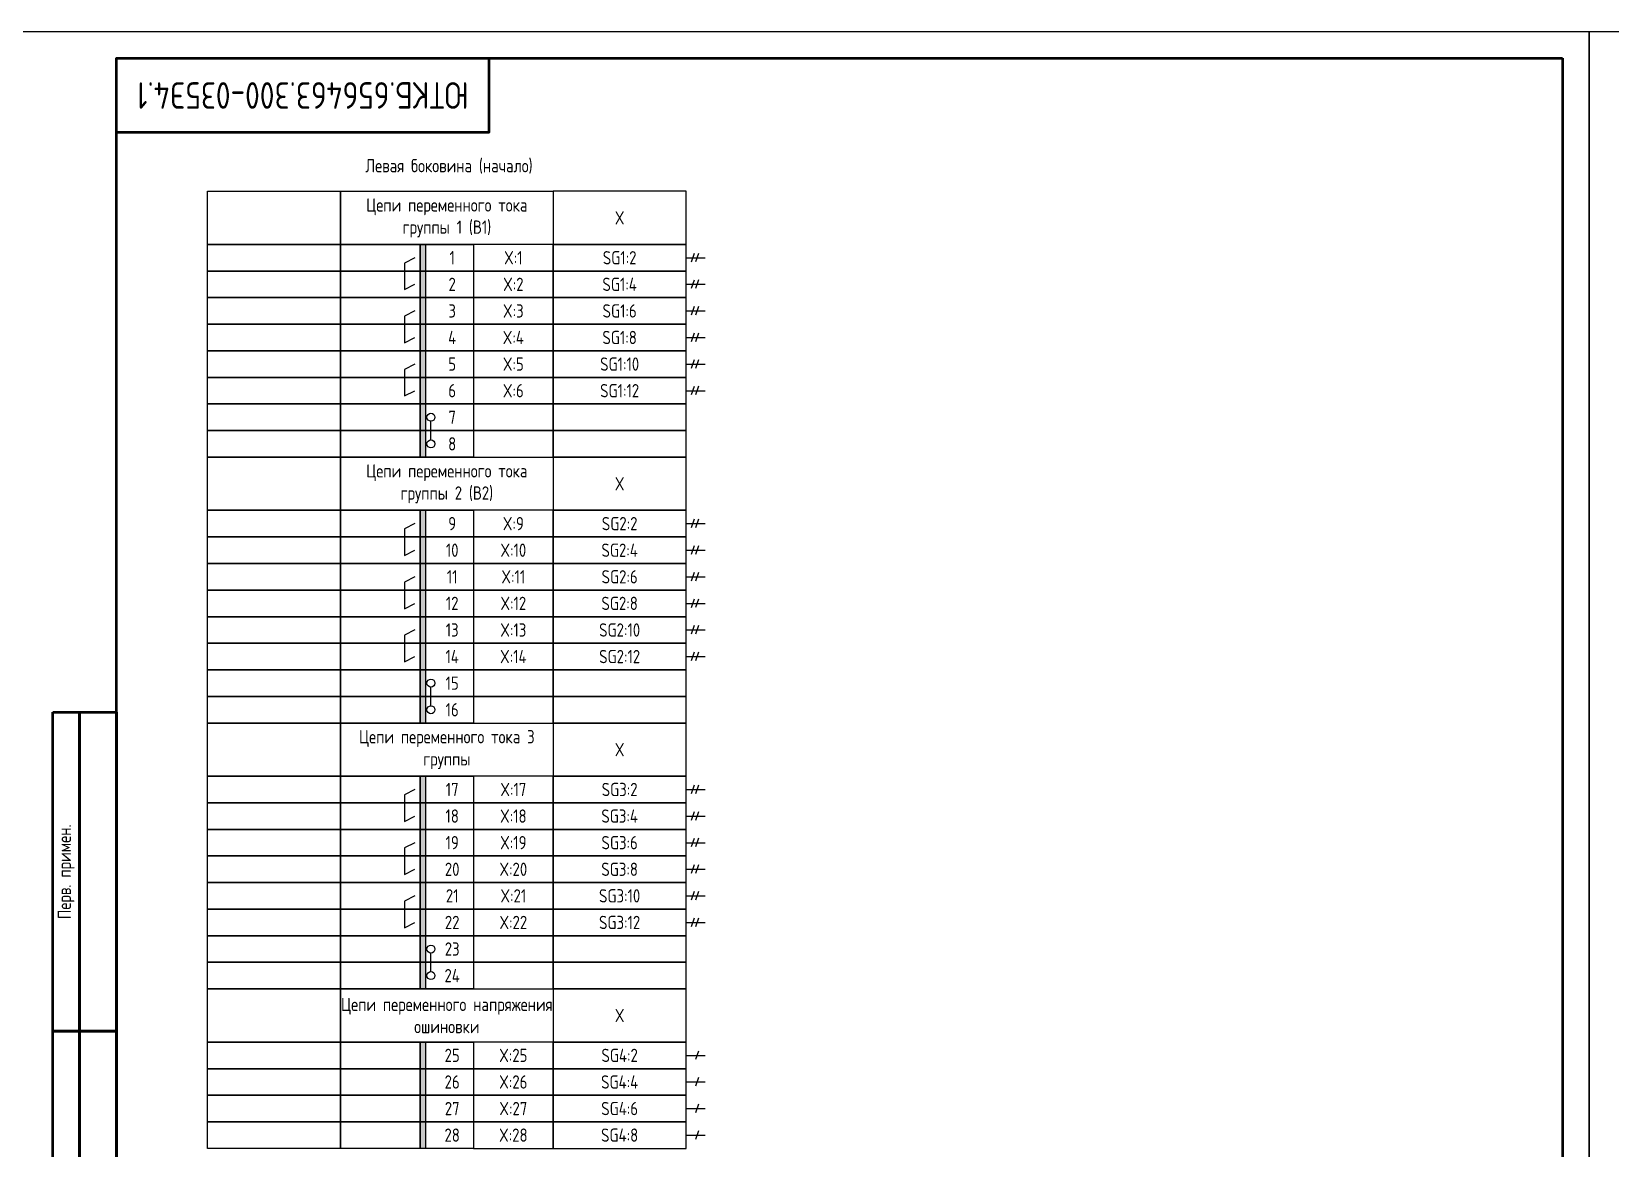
# Model space of a CAD drawing. Header units: millimetres. Extents: x -840 to 1644, y 0 to 561.
# Drawn here: x 1054 to 1351, y 210 to 420 of the extents above; entities that cross this region are included whole.
import ezdxf

# ---------------------------------------------------------------- set-up
doc = ezdxf.new("R2010")
doc.units = ezdxf.units.MM
doc.styles.add('Gost_type_A', font='GOST_A.TTF')

# ---------------------------------------------------------------- blocks, each defined once
blk = doc.blocks.new('Штамп левый верхний')
at = {"lineweight": 50}
for points in [[(-12, 0), (-7, 0), (-7, -60), (-12, -60)], [(-7, 0), (0, 0), (0, -60), (-7, -60)], [(-12, -60), (-7, -60), (-7, -120), (-12, -120)], [(-7, -60), (0, -60), (0, -120), (-7, -120)]]:
    blk.add_lwpolyline(points, close=True, dxfattribs=at)
at = {"char_height": 2.5, "width": 60, "attachment_point": 5, "rotation": 90, "style": 'Gost_type_A'}
for s, insert in [('Перв. примен.', (-9.5, -30)), ('Справ. №', (-9.5, -90))]:
    blk.add_mtext(s, dxfattribs=dict(at, insert=insert))
blk = doc.blocks.new('Штамп угловой верхний')
at = {"lineweight": 50}
blk.add_lwpolyline([(0, 0), (70, 0), (70, -14), (0, -14)], close=True, dxfattribs=at)

msp = doc.modelspace()

# ---------------------------------------------------------------- hatches: boundary and pattern name
h = msp.add_hatch(color=256)
h.dxf.hatch_style = 1
h.paths.add_polyline_path([(1128.12, 379.97), (1127.12, 379.97), (1127.12, 339.97), (1128.12, 339.97)])
h = msp.add_hatch(color=256)
h.dxf.hatch_style = 1
h.paths.add_polyline_path([(1128.12, 329.97), (1127.12, 329.97), (1127.12, 289.97), (1128.12, 289.97)])
h = msp.add_hatch(color=256)
h.dxf.hatch_style = 1
h.paths.add_polyline_path([(1128.12, 279.97), (1127.12, 279.97), (1127.12, 239.97), (1128.12, 239.97)])
h = msp.add_hatch(color=256)
h.dxf.hatch_style = 1
h.paths.add_polyline_path([(1128.12, 229.97), (1127.12, 229.97), (1127.12, 209.97), (1128.12, 209.97)])

# ---------------------------------------------------------------- linework, layer by layer
for p, q in [((1177.12, 377.47), (1180.74, 377.47)), ((1178.66, 378.28), (1178.08, 376.66)), ((1179.45, 378.29), (1178.87, 376.67)), ((1177.12, 372.47), (1180.74, 372.47)), ((1178.66, 373.28), (1178.08, 371.66)), ((1179.45, 373.29), (1178.87, 371.67)), ((1178.66, 368.28), (1178.08, 366.66)), ((1179.45, 368.29), (1178.87, 366.67)), ((1177.12, 367.47), (1180.74, 367.47)), ((1177.12, 362.47), (1180.74, 362.47)), ((1178.66, 363.28), (1178.08, 361.66)), ((1179.45, 363.29), (1178.87, 361.67)), ((1177.12, 357.47), (1180.74, 357.47)), ((1178.66, 358.28), (1178.08, 356.66)), ((1179.45, 358.29), (1178.87, 356.67)), ((1177.12, 352.47), (1180.74, 352.47)), ((1178.66, 353.28), (1178.08, 351.66)), ((1179.45, 353.29), (1178.87, 351.67)), ((1129.12, 343.22), (1129.12, 346.72)), ((1177.12, 327.47), (1180.74, 327.47)), ((1178.66, 328.28), (1178.08, 326.66)), ((1179.45, 328.29), (1178.87, 326.67)), ((1177.12, 322.47), (1180.74, 322.47)), ((1178.66, 323.28), (1178.08, 321.66)), ((1179.45, 323.29), (1178.87, 321.67)), ((1178.66, 318.28), (1178.08, 316.66)), ((1179.45, 318.29), (1178.87, 316.67)), ((1177.12, 317.47), (1180.74, 317.47)), ((1177.12, 312.47), (1180.74, 312.47)), ((1178.66, 313.28), (1178.08, 311.66)), ((1179.45, 313.29), (1178.87, 311.67)), ((1177.12, 307.47), (1180.74, 307.47)), ((1178.66, 308.28), (1178.08, 306.66)), ((1179.45, 308.29), (1178.87, 306.67)), ((1178.66, 303.28), (1178.08, 301.66)), ((1179.45, 303.29), (1178.87, 301.67)), ((1177.12, 302.47), (1180.74, 302.47)), ((1129.12, 293.22), (1129.12, 296.72)), ((1177.12, 277.47), (1180.74, 277.47)), ((1178.66, 278.28), (1178.08, 276.66)), ((1179.45, 278.29), (1178.87, 276.67)), ((1178.66, 273.28), (1178.08, 271.66)), ((1179.45, 273.29), (1178.87, 271.67)), ((1177.12, 272.47), (1180.74, 272.47)), ((1177.12, 267.47), (1180.74, 267.47)), ((1178.66, 268.28), (1178.08, 266.66)), ((1179.45, 268.29), (1178.87, 266.67)), ((1177.12, 262.47), (1180.74, 262.47)), ((1178.66, 263.28), (1178.08, 261.66)), ((1179.45, 263.29), (1178.87, 261.67)), ((1177.12, 257.47), (1180.74, 257.47)), ((1178.66, 258.28), (1178.08, 256.66)), ((1179.45, 258.29), (1178.87, 256.67)), ((1177.12, 252.47), (1180.74, 252.47)), ((1178.66, 253.28), (1178.08, 251.66)), ((1179.45, 253.29), (1178.87, 251.67)), ((1129.12, 243.22), (1129.12, 246.72)), ((1177.12, 227.47), (1180.74, 227.47)), ((1179.45, 228.29), (1178.87, 226.67)), ((1179.45, 223.29), (1178.87, 221.67)), ((1177.12, 222.47), (1180.74, 222.47)), ((1177.12, 217.47), (1180.74, 217.47)), ((1179.45, 218.29), (1178.87, 216.67)), ((1177.12, 212.47), (1180.74, 212.47)), ((1179.45, 213.29), (1178.87, 211.67))]:
    msp.add_line(p, q)
for points in [[(1347, 420), (1347, 0), (1050, 0), (1050, 420)], [(1644, 420), (1644, 0), (1347, 0), (1347, 420)], [(1087.12, 389.97), (1112.12, 389.97), (1112.12, 379.97), (1087.12, 379.97)], [(1112.12, 389.97), (1152.12, 389.97), (1152.12, 379.97), (1112.12, 379.97)], [(1177.12, 389.97), (1152.12, 389.97), (1152.12, 379.97), (1177.12, 379.97)], [(1087.12, 379.97), (1112.12, 379.97), (1112.12, 374.97), (1087.12, 374.97)], [(1112.12, 379.97), (1127.12, 379.97), (1127.12, 374.97), (1112.12, 374.97)], [(1127.12, 379.97), (1137.12, 379.97), (1137.12, 374.97), (1127.12, 374.97)], [(1152.12, 379.97), (1137.12, 379.97), (1137.12, 374.97), (1152.12, 374.97)], [(1177.12, 379.97), (1152.12, 379.97), (1152.12, 374.97), (1177.12, 374.97)], [(1087.12, 374.97), (1112.12, 374.97), (1112.12, 369.97), (1087.12, 369.97)], [(1112.12, 374.97), (1127.12, 374.97), (1127.12, 369.97), (1112.12, 369.97)], [(1127.12, 374.97), (1137.12, 374.97), (1137.12, 369.97), (1127.12, 369.97)], [(1152.12, 374.97), (1137.12, 374.97), (1137.12, 369.97), (1152.12, 369.97)], [(1177.12, 374.97), (1152.12, 374.97), (1152.12, 369.97), (1177.12, 369.97)], [(1087.12, 369.97), (1112.12, 369.97), (1112.12, 364.97), (1087.12, 364.97)], [(1112.12, 369.97), (1127.12, 369.97), (1127.12, 364.97), (1112.12, 364.97)], [(1127.12, 369.97), (1137.12, 369.97), (1137.12, 364.97), (1127.12, 364.97)], [(1152.12, 369.97), (1137.12, 369.97), (1137.12, 364.97), (1152.12, 364.97)], [(1177.12, 369.97), (1152.12, 369.97), (1152.12, 364.97), (1177.12, 364.97)], [(1087.12, 364.97), (1112.12, 364.97), (1112.12, 359.97), (1087.12, 359.97)], [(1112.12, 364.97), (1127.12, 364.97), (1127.12, 359.97), (1112.12, 359.97)], [(1127.12, 364.97), (1137.12, 364.97), (1137.12, 359.97), (1127.12, 359.97)], [(1152.12, 364.97), (1137.12, 364.97), (1137.12, 359.97), (1152.12, 359.97)], [(1177.12, 364.97), (1152.12, 364.97), (1152.12, 359.97), (1177.12, 359.97)], [(1087.12, 359.97), (1112.12, 359.97), (1112.12, 354.97), (1087.12, 354.97)], [(1112.12, 359.97), (1127.12, 359.97), (1127.12, 354.97), (1112.12, 354.97)], [(1127.12, 359.97), (1137.12, 359.97), (1137.12, 354.97), (1127.12, 354.97)], [(1152.12, 359.97), (1137.12, 359.97), (1137.12, 354.97), (1152.12, 354.97)], [(1177.12, 359.97), (1152.12, 359.97), (1152.12, 354.97), (1177.12, 354.97)], [(1087.12, 354.97), (1112.12, 354.97), (1112.12, 349.97), (1087.12, 349.97)], [(1112.12, 354.97), (1127.12, 354.97), (1127.12, 349.97), (1112.12, 349.97)], [(1127.12, 354.97), (1137.12, 354.97), (1137.12, 349.97), (1127.12, 349.97)], [(1152.12, 354.97), (1137.12, 354.97), (1137.12, 349.97), (1152.12, 349.97)], [(1177.12, 354.97), (1152.12, 354.97), (1152.12, 349.97), (1177.12, 349.97)], [(1087.12, 349.97), (1112.12, 349.97), (1112.12, 344.97), (1087.12, 344.97)], [(1112.12, 349.97), (1127.12, 349.97), (1127.12, 344.97), (1112.12, 344.97)], [(1127.12, 349.97), (1137.12, 349.97), (1137.12, 344.97), (1127.12, 344.97)], [(1152.12, 349.97), (1137.12, 349.97), (1137.12, 344.97), (1152.12, 344.97)], [(1177.12, 349.97), (1152.12, 349.97), (1152.12, 344.97), (1177.12, 344.97)], [(1087.12, 344.97), (1112.12, 344.97), (1112.12, 339.97), (1087.12, 339.97)], [(1112.12, 344.97), (1127.12, 344.97), (1127.12, 339.97), (1112.12, 339.97)], [(1127.12, 344.97), (1137.12, 344.97), (1137.12, 339.97), (1127.12, 339.97)], [(1152.12, 344.97), (1137.12, 344.97), (1137.12, 339.97), (1152.12, 339.97)], [(1177.12, 344.97), (1152.12, 344.97), (1152.12, 339.97), (1177.12, 339.97)], [(1087.12, 339.97), (1112.12, 339.97), (1112.12, 329.97), (1087.12, 329.97)], [(1112.12, 339.97), (1152.12, 339.97), (1152.12, 329.97), (1112.12, 329.97)], [(1177.12, 339.97), (1152.12, 339.97), (1152.12, 329.97), (1177.12, 329.97)], [(1087.12, 329.97), (1112.12, 329.97), (1112.12, 324.97), (1087.12, 324.97)], [(1112.12, 329.97), (1127.12, 329.97), (1127.12, 324.97), (1112.12, 324.97)], [(1127.12, 329.97), (1137.12, 329.97), (1137.12, 324.97), (1127.12, 324.97)], [(1152.12, 329.97), (1137.12, 329.97), (1137.12, 324.97), (1152.12, 324.97)], [(1177.12, 329.97), (1152.12, 329.97), (1152.12, 324.97), (1177.12, 324.97)], [(1087.12, 324.97), (1112.12, 324.97), (1112.12, 319.97), (1087.12, 319.97)], [(1112.12, 324.97), (1127.12, 324.97), (1127.12, 319.97), (1112.12, 319.97)], [(1127.12, 324.97), (1137.12, 324.97), (1137.12, 319.97), (1127.12, 319.97)], [(1152.12, 324.97), (1137.12, 324.97), (1137.12, 319.97), (1152.12, 319.97)], [(1177.12, 324.97), (1152.12, 324.97), (1152.12, 319.97), (1177.12, 319.97)], [(1087.12, 319.97), (1112.12, 319.97), (1112.12, 314.97), (1087.12, 314.97)], [(1112.12, 319.97), (1127.12, 319.97), (1127.12, 314.97), (1112.12, 314.97)], [(1127.12, 319.97), (1137.12, 319.97), (1137.12, 314.97), (1127.12, 314.97)], [(1152.12, 319.97), (1137.12, 319.97), (1137.12, 314.97), (1152.12, 314.97)], [(1177.12, 319.97), (1152.12, 319.97), (1152.12, 314.97), (1177.12, 314.97)], [(1087.12, 314.97), (1112.12, 314.97), (1112.12, 309.97), (1087.12, 309.97)], [(1112.12, 314.97), (1127.12, 314.97), (1127.12, 309.97), (1112.12, 309.97)], [(1127.12, 314.97), (1137.12, 314.97), (1137.12, 309.97), (1127.12, 309.97)], [(1152.12, 314.97), (1137.12, 314.97), (1137.12, 309.97), (1152.12, 309.97)], [(1177.12, 314.97), (1152.12, 314.97), (1152.12, 309.97), (1177.12, 309.97)], [(1087.12, 309.97), (1112.12, 309.97), (1112.12, 304.97), (1087.12, 304.97)], [(1112.12, 309.97), (1127.12, 309.97), (1127.12, 304.97), (1112.12, 304.97)], [(1127.12, 309.97), (1137.12, 309.97), (1137.12, 304.97), (1127.12, 304.97)], [(1152.12, 309.97), (1137.12, 309.97), (1137.12, 304.97), (1152.12, 304.97)], [(1177.12, 309.97), (1152.12, 309.97), (1152.12, 304.97), (1177.12, 304.97)], [(1087.12, 304.97), (1112.12, 304.97), (1112.12, 299.97), (1087.12, 299.97)], [(1112.12, 304.97), (1127.12, 304.97), (1127.12, 299.97), (1112.12, 299.97)], [(1127.12, 304.97), (1137.12, 304.97), (1137.12, 299.97), (1127.12, 299.97)], [(1152.12, 304.97), (1137.12, 304.97), (1137.12, 299.97), (1152.12, 299.97)], [(1177.12, 304.97), (1152.12, 304.97), (1152.12, 299.97), (1177.12, 299.97)], [(1087.12, 299.97), (1112.12, 299.97), (1112.12, 294.97), (1087.12, 294.97)], [(1112.12, 299.97), (1127.12, 299.97), (1127.12, 294.97), (1112.12, 294.97)], [(1127.12, 299.97), (1137.12, 299.97), (1137.12, 294.97), (1127.12, 294.97)], [(1152.12, 299.97), (1137.12, 299.97), (1137.12, 294.97), (1152.12, 294.97)], [(1177.12, 299.97), (1152.12, 299.97), (1152.12, 294.97), (1177.12, 294.97)], [(1087.12, 294.97), (1112.12, 294.97), (1112.12, 289.97), (1087.12, 289.97)], [(1112.12, 294.97), (1127.12, 294.97), (1127.12, 289.97), (1112.12, 289.97)], [(1127.12, 294.97), (1137.12, 294.97), (1137.12, 289.97), (1127.12, 289.97)], [(1152.12, 294.97), (1137.12, 294.97), (1137.12, 289.97), (1152.12, 289.97)], [(1177.12, 294.97), (1152.12, 294.97), (1152.12, 289.97), (1177.12, 289.97)], [(1087.12, 289.97), (1112.12, 289.97), (1112.12, 279.97), (1087.12, 279.97)], [(1112.12, 289.97), (1152.12, 289.97), (1152.12, 279.97), (1112.12, 279.97)], [(1177.12, 289.97), (1152.12, 289.97), (1152.12, 279.97), (1177.12, 279.97)], [(1087.12, 279.97), (1112.12, 279.97), (1112.12, 274.97), (1087.12, 274.97)], [(1112.12, 279.97), (1127.12, 279.97), (1127.12, 274.97), (1112.12, 274.97)], [(1127.12, 279.97), (1137.12, 279.97), (1137.12, 274.97), (1127.12, 274.97)], [(1152.12, 279.97), (1137.12, 279.97), (1137.12, 274.97), (1152.12, 274.97)], [(1177.12, 279.97), (1152.12, 279.97), (1152.12, 274.97), (1177.12, 274.97)], [(1087.12, 274.97), (1112.12, 274.97), (1112.12, 269.97), (1087.12, 269.97)], [(1112.12, 274.97), (1127.12, 274.97), (1127.12, 269.97), (1112.12, 269.97)], [(1127.12, 274.97), (1137.12, 274.97), (1137.12, 269.97), (1127.12, 269.97)], [(1152.12, 274.97), (1137.12, 274.97), (1137.12, 269.97), (1152.12, 269.97)], [(1177.12, 274.97), (1152.12, 274.97), (1152.12, 269.97), (1177.12, 269.97)], [(1087.12, 269.97), (1112.12, 269.97), (1112.12, 264.97), (1087.12, 264.97)], [(1112.12, 269.97), (1127.12, 269.97), (1127.12, 264.97), (1112.12, 264.97)], [(1127.12, 269.97), (1137.12, 269.97), (1137.12, 264.97), (1127.12, 264.97)], [(1152.12, 269.97), (1137.12, 269.97), (1137.12, 264.97), (1152.12, 264.97)], [(1177.12, 269.97), (1152.12, 269.97), (1152.12, 264.97), (1177.12, 264.97)], [(1087.12, 264.97), (1112.12, 264.97), (1112.12, 259.97), (1087.12, 259.97)], [(1112.12, 264.97), (1127.12, 264.97), (1127.12, 259.97), (1112.12, 259.97)], [(1127.12, 264.97), (1137.12, 264.97), (1137.12, 259.97), (1127.12, 259.97)], [(1152.12, 264.97), (1137.12, 264.97), (1137.12, 259.97), (1152.12, 259.97)], [(1177.12, 264.97), (1152.12, 264.97), (1152.12, 259.97), (1177.12, 259.97)], [(1087.12, 259.97), (1112.12, 259.97), (1112.12, 254.97), (1087.12, 254.97)], [(1112.12, 259.97), (1127.12, 259.97), (1127.12, 254.97), (1112.12, 254.97)], [(1127.12, 259.97), (1137.12, 259.97), (1137.12, 254.97), (1127.12, 254.97)], [(1152.12, 259.97), (1137.12, 259.97), (1137.12, 254.97), (1152.12, 254.97)], [(1177.12, 259.97), (1152.12, 259.97), (1152.12, 254.97), (1177.12, 254.97)], [(1087.12, 254.97), (1112.12, 254.97), (1112.12, 249.97), (1087.12, 249.97)], [(1112.12, 254.97), (1127.12, 254.97), (1127.12, 249.97), (1112.12, 249.97)], [(1127.12, 254.97), (1137.12, 254.97), (1137.12, 249.97), (1127.12, 249.97)], [(1152.12, 254.97), (1137.12, 254.97), (1137.12, 249.97), (1152.12, 249.97)], [(1177.12, 254.97), (1152.12, 254.97), (1152.12, 249.97), (1177.12, 249.97)], [(1087.12, 249.97), (1112.12, 249.97), (1112.12, 244.97), (1087.12, 244.97)], [(1112.12, 249.97), (1127.12, 249.97), (1127.12, 244.97), (1112.12, 244.97)], [(1127.12, 249.97), (1137.12, 249.97), (1137.12, 244.97), (1127.12, 244.97)], [(1152.12, 249.97), (1137.12, 249.97), (1137.12, 244.97), (1152.12, 244.97)], [(1177.12, 249.97), (1152.12, 249.97), (1152.12, 244.97), (1177.12, 244.97)], [(1087.12, 244.97), (1112.12, 244.97), (1112.12, 239.97), (1087.12, 239.97)], [(1112.12, 244.97), (1127.12, 244.97), (1127.12, 239.97), (1112.12, 239.97)], [(1127.12, 244.97), (1137.12, 244.97), (1137.12, 239.97), (1127.12, 239.97)], [(1152.12, 244.97), (1137.12, 244.97), (1137.12, 239.97), (1152.12, 239.97)], [(1177.12, 244.97), (1152.12, 244.97), (1152.12, 239.97), (1177.12, 239.97)], [(1087.12, 239.97), (1112.12, 239.97), (1112.12, 229.97), (1087.12, 229.97)], [(1112.12, 239.97), (1152.12, 239.97), (1152.12, 229.97), (1112.12, 229.97)], [(1177.12, 239.97), (1152.12, 239.97), (1152.12, 229.97), (1177.12, 229.97)], [(1087.12, 229.97), (1112.12, 229.97), (1112.12, 224.97), (1087.12, 224.97)], [(1112.12, 229.97), (1127.12, 229.97), (1127.12, 224.97), (1112.12, 224.97)], [(1127.12, 229.97), (1137.12, 229.97), (1137.12, 224.97), (1127.12, 224.97)], [(1152.12, 229.97), (1137.12, 229.97), (1137.12, 224.97), (1152.12, 224.97)], [(1177.12, 229.97), (1152.12, 229.97), (1152.12, 224.97), (1177.12, 224.97)], [(1087.12, 224.97), (1112.12, 224.97), (1112.12, 219.97), (1087.12, 219.97)], [(1112.12, 224.97), (1127.12, 224.97), (1127.12, 219.97), (1112.12, 219.97)], [(1127.12, 224.97), (1137.12, 224.97), (1137.12, 219.97), (1127.12, 219.97)], [(1152.12, 224.97), (1137.12, 224.97), (1137.12, 219.97), (1152.12, 219.97)], [(1177.12, 224.97), (1152.12, 224.97), (1152.12, 219.97), (1177.12, 219.97)], [(1087.12, 219.97), (1112.12, 219.97), (1112.12, 214.97), (1087.12, 214.97)], [(1112.12, 219.97), (1127.12, 219.97), (1127.12, 214.97), (1112.12, 214.97)], [(1127.12, 219.97), (1137.12, 219.97), (1137.12, 214.97), (1127.12, 214.97)], [(1152.12, 219.97), (1137.12, 219.97), (1137.12, 214.97), (1152.12, 214.97)], [(1177.12, 219.97), (1152.12, 219.97), (1152.12, 214.97), (1177.12, 214.97)], [(1087.12, 214.97), (1112.12, 214.97), (1112.12, 209.97), (1087.12, 209.97)], [(1112.12, 214.97), (1127.12, 214.97), (1127.12, 209.97), (1112.12, 209.97)], [(1127.12, 214.97), (1137.12, 214.97), (1137.12, 209.97), (1127.12, 209.97)], [(1152.12, 214.97), (1137.12, 214.97), (1137.12, 209.97), (1152.12, 209.97)], [(1177.12, 214.97), (1152.12, 214.97), (1152.12, 209.97), (1177.12, 209.97)]]:
    msp.add_lwpolyline(points, close=True)
at = {"lineweight": 50}
msp.add_lwpolyline([(1342, 415), (1342, 5), (1070, 5), (1070, 415)], close=True, dxfattribs=at)
for points in [[(1126.12, 377.47), (1124.12, 376.47), (1124.12, 371.47), (1126.12, 372.47)], [(1127.12, 339.97), (1127.12, 379.97), (1128.12, 379.97), (1128.12, 339.97)], [(1126.12, 367.47), (1124.12, 366.47), (1124.12, 361.47), (1126.12, 362.47)], [(1126.12, 357.47), (1124.12, 356.47), (1124.12, 351.47), (1126.12, 352.47)], [(1127.12, 289.97), (1127.12, 329.97), (1128.12, 329.97), (1128.12, 289.97)], [(1126.12, 327.47), (1124.12, 326.47), (1124.12, 321.47), (1126.12, 322.47)], [(1126.12, 317.47), (1124.12, 316.47), (1124.12, 311.47), (1126.12, 312.47)], [(1126.12, 307.47), (1124.12, 306.47), (1124.12, 301.47), (1126.12, 302.47)], [(1127.12, 239.97), (1127.12, 279.97), (1128.12, 279.97), (1128.12, 239.97)], [(1126.12, 277.47), (1124.12, 276.47), (1124.12, 271.47), (1126.12, 272.47)], [(1126.12, 267.47), (1124.12, 266.47), (1124.12, 261.47), (1126.12, 262.47)], [(1126.12, 257.47), (1124.12, 256.47), (1124.12, 251.47), (1126.12, 252.47)], [(1127.12, 209.97), (1127.12, 229.97), (1128.12, 229.97), (1128.12, 209.97)]]:
    msp.add_lwpolyline(points)
for centre in [(1129.12, 347.47), (1129.12, 342.47), (1129.12, 297.47), (1129.12, 292.47), (1129.12, 247.47), (1129.12, 242.47)]:
    msp.add_circle(centre, 0.75)

# ---------------------------------------------------------------- block references
for name, p in [('Штамп угловой верхний', (1070, 415)), ('Штамп левый верхний', (1070, 292))]:
    msp.add_blockref(name, p)

# ---------------------------------------------------------------- texts
at = {"insert": (1105, 408), "char_height": 5, "width": 70, "attachment_point": 5, "rotation": 180, "style": 'Gost_type_A'}
msp.add_mtext('ЮТКБ.656463.300-035Э4.1', dxfattribs=at)
at = {"char_height": 2.5, "attachment_point": 5, "style": 'Gost_type_A'}
for s, insert, width in [('Левая боковина (начало)', (1132.52, 394.66), 90), ('Цепи переменного тока\\Pгруппы 1 (В1) ', (1132.12, 384.97), 40), ('X', (1164.62, 384.97), 25), ('SG1:2', (1164.62, 377.47), 25), ('SG1:4', (1164.62, 372.47), 25), ('SG1:6', (1164.62, 367.47), 25), ('SG1:8', (1164.62, 362.47), 25), ('SG1:10', (1164.62, 357.47), 25), ('SG1:12', (1164.62, 352.47), 25), ('Цепи переменного тока\\Pгруппы 2 (В2) ', (1132.12, 334.97), 40), ('X', (1164.62, 334.97), 25), ('SG2:2', (1164.62, 327.47), 25), ('SG2:4', (1164.62, 322.47), 25), ('SG2:6', (1164.62, 317.47), 25), ('SG2:8', (1164.62, 312.47), 25), ('SG2:10', (1164.62, 307.47), 25), ('SG2:12', (1164.62, 302.47), 25), ('Цепи переменного тока 3 группы', (1132.12, 284.97), 40), ('X', (1164.62, 284.97), 25), ('SG3:2', (1164.62, 277.47), 25), ('SG3:4', (1164.62, 272.47), 25), ('SG3:6', (1164.62, 267.47), 25), ('SG3:8', (1164.62, 262.47), 25), ('SG3:10', (1164.62, 257.47), 25), ('SG3:12', (1164.62, 252.47), 25), ('Цепи переменного напряжения\\Pошиновки ', (1132.12, 234.97), 40), ('X', (1164.62, 234.97), 25), ('SG4:2', (1164.62, 227.47), 25), ('SG4:4', (1164.62, 222.47), 25), ('SG4:6', (1164.62, 217.47), 25), ('SG4:8', (1164.62, 212.47), 25)]:
    msp.add_mtext(s, dxfattribs=dict(at, insert=insert, width=width))
at = {"ltscale": 10, "char_height": 2.5, "attachment_point": 5, "style": 'Gost_type_A'}
for s, insert, width in [('1', (1133.12, 377.47), 8), ('X:1', (1144.62, 377.47), 15), ('2', (1133.12, 372.47), 8), ('X:2', (1144.62, 372.47), 15), ('3', (1133.12, 367.47), 8), ('X:3', (1144.62, 367.47), 15), ('4', (1133.12, 362.47), 8), ('X:4', (1144.62, 362.47), 15), ('5', (1133.12, 357.47), 8), ('X:5', (1144.62, 357.47), 15), ('6', (1133.12, 352.47), 8), ('X:6', (1144.62, 352.47), 15), ('7', (1133.12, 347.47), 8), ('8', (1133.12, 342.47), 8), ('9', (1133.12, 327.47), 8), ('X:9', (1144.62, 327.47), 15), ('10', (1133.12, 322.47), 8), ('X:10', (1144.62, 322.47), 15), ('11', (1133.12, 317.47), 8), ('X:11', (1144.62, 317.47), 15), ('12', (1133.12, 312.47), 8), ('X:12', (1144.62, 312.47), 15), ('13', (1133.12, 307.47), 8), ('X:13', (1144.62, 307.47), 15), ('14', (1133.12, 302.47), 8), ('X:14', (1144.62, 302.47), 15), ('15', (1133.12, 297.47), 8), ('16', (1133.12, 292.47), 8), ('17', (1133.12, 277.47), 8), ('X:17', (1144.62, 277.47), 15), ('18', (1133.12, 272.47), 8), ('X:18', (1144.62, 272.47), 15), ('19', (1133.12, 267.47), 8), ('X:19', (1144.62, 267.47), 15), ('20', (1133.12, 262.47), 8), ('X:20', (1144.62, 262.47), 15), ('21', (1133.12, 257.47), 8), ('X:21', (1144.62, 257.47), 15), ('22', (1133.12, 252.47), 8), ('X:22', (1144.62, 252.47), 15), ('23', (1133.12, 247.47), 8), ('24', (1133.12, 242.47), 8), ('25', (1133.12, 227.47), 8), ('X:25', (1144.62, 227.47), 15), ('26', (1133.12, 222.47), 8), ('X:26', (1144.62, 222.47), 15), ('27', (1133.12, 217.47), 8), ('X:27', (1144.62, 217.47), 15), ('28', (1133.12, 212.47), 8), ('X:28', (1144.62, 212.47), 15)]:
    msp.add_mtext(s, dxfattribs=dict(at, insert=insert, width=width))

doc.saveas('drawing.dxf')
